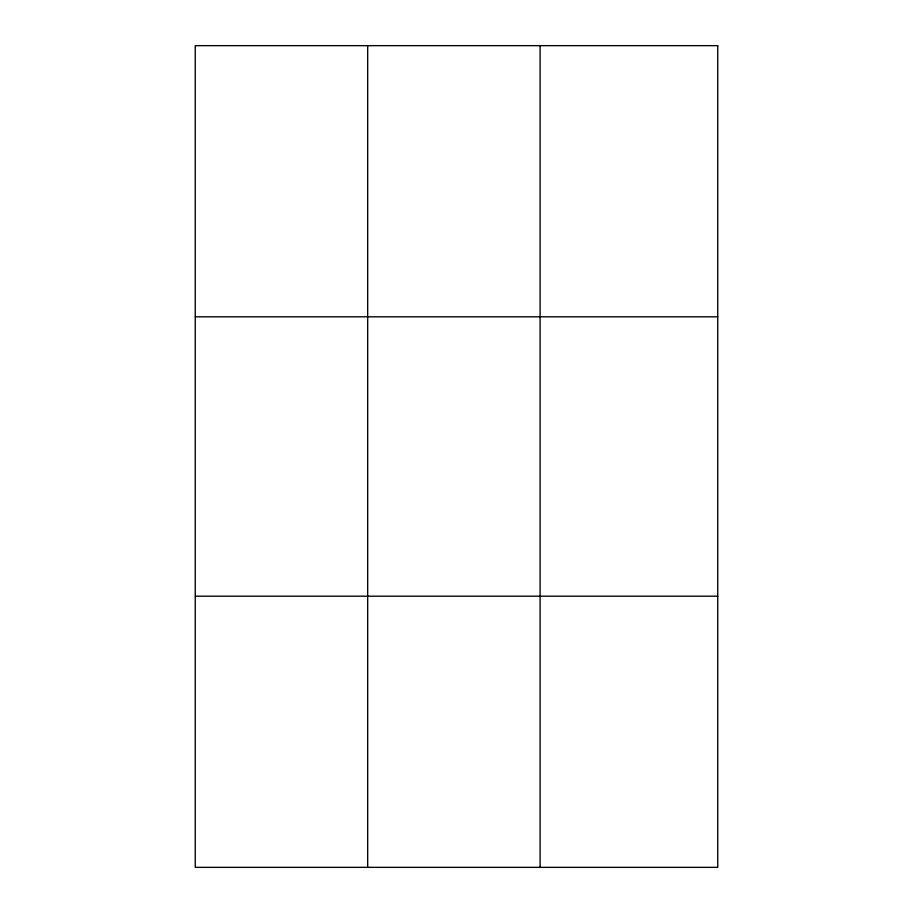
<?xml version="1.0" encoding="UTF-8"?>
<svg xmlns="http://www.w3.org/2000/svg" width="913" height="913" viewBox="0 0 913 913"><rect width="100%" height="100%" fill="white"/><g stroke="black" fill="none" stroke-linecap="round" stroke-linejoin="round"><path stroke-width="1.37" d="M367.677 867.35L367.677 45.65M540.097 867.35L540.097 45.65M195.256 316.811L717.744 316.811M195.256 596.189L717.744 596.189M717.744 45.65L717.744 867.35L195.256 867.35L195.256 45.65L717.744 45.65"/></g></svg>
